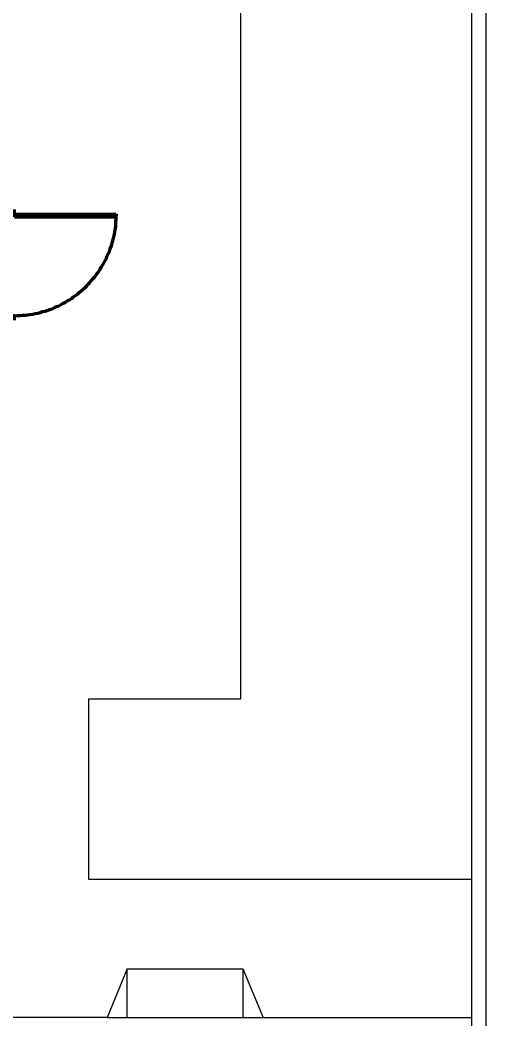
# Model space of a CAD drawing. Header units: millimetres. Extents: x 2273 to 2522, y 1034 to 1187.
# Drawn here: x 2414.71 to 2419.76, y 1164.35 to 1175.18 of the extents above; entities that cross this region are included whole.
import ezdxf

# ---------------------------------------------------------------- set-up
doc = ezdxf.new("R2010")
doc.units = ezdxf.units.MM
doc.layers.add('LAYER8', color=8, linetype='Continuous')
doc.layers.add('PAREDES', color=4, linetype='Continuous', lineweight=100)

# ---------------------------------------------------------------- blocks, each defined once
blk = doc.blocks.new('GHJ')
at = {"layer": 'PAREDES', "color": 0, "linetype": 'Continuous'}
for points in [[(75.053, 165.142), (75.05, 165.169), (75.05, 165.198), (75.048, 165.225), (75.048, 165.254), (75.045, 165.28), (75.039, 165.307), (75.036, 165.336), (75.03, 165.363), (75.024, 165.389), (75.018, 165.416), (75.009, 165.442), (75.003, 165.469), (74.995, 165.492), (74.986, 165.519), (74.977, 165.545), (74.965, 165.569), (74.953, 165.592), (74.945, 165.619), (74.933, 165.642), (74.918, 165.666), (74.906, 165.689), (74.892, 165.71), (74.88, 165.733), (74.865, 165.757), (74.848, 165.777), (74.833, 165.798), (74.818, 165.819), (74.8, 165.839), (74.783, 165.86), (74.765, 165.88), (74.748, 165.901), (74.73, 165.919), (74.712, 165.936), (74.692, 165.954), (74.671, 165.972), (74.65, 165.989), (74.63, 166.007), (74.609, 166.022), (74.589, 166.039), (74.568, 166.054), (74.545, 166.069), (74.521, 166.08), (74.5, 166.095), (74.477, 166.107), (74.453, 166.122), (74.43, 166.133), (74.403, 166.142), (74.38, 166.154), (74.356, 166.166), (74.33, 166.175), (74.303, 166.183), (74.28, 166.192), (74.253, 166.198), (74.227, 166.207), (74.2, 166.213), (74.174, 166.219), (74.148, 166.225), (74.118, 166.227), (74.092, 166.233), (74.065, 166.236), (74.036, 166.236), (74.009, 166.239), (73.98, 166.239), (73.95, 166.242)], [(73.983, 165.139), (73.953, 165.139), (73.953, 166.239)], [(73.983, 165.139), (73.983, 166.239)], [(73.956, 165.11), (73.953, 165.11), (73.953, 165.139), (73.903, 165.139)], [(73.956, 164.989), (73.956, 165.11)], [(75.103, 165.139), (75.053, 165.139), (75.053, 165.11), (75.048, 165.11)], [(75.048, 164.989), (75.048, 165.11)], [(73.903, 164.989), (73.956, 164.989)], [(75.103, 164.989), (75.048, 164.989)]]:
    blk.add_lwpolyline(points, dxfattribs=at)

msp = doc.modelspace()

# ---------------------------------------------------------------- linework, layer by layer
at = {"layer": 'LAYER8', "color": 0, "linetype": 'Continuous'}
for q in [(2417.105, 1167.821), (2415.455, 1165.868)]:
    msp.add_line((2415.455, 1167.821), q, dxfattribs=at)
at = {"layer": 'LAYER8', "linetype": 'Continuous'}
for points in [[(2419.758, 1155.713), (2419.758, 1185.63)], [(2419.605, 1155.863), (2419.605, 1185.48)]]:
    msp.add_lwpolyline(points, dxfattribs=at)
at = {"layer": 'LAYER8', "color": 0, "linetype": 'Continuous'}
for points in [[(2417.105, 1167.821), (2417.105, 1177.524)], [(2415.655, 1164.368), (2410.252, 1164.368), (2410.252, 1168.118)], [(2419.605, 1167.627), (2419.605, 1167.627)], [(2415.455, 1165.868), (2419.605, 1165.868)], [(2417.705, 1165.868), (2417.705, 1165.868)], [(2419.42, 1165.868), (2419.42, 1165.868)], [(2415.875, 1164.895), (2415.655, 1164.368)], [(2415.875, 1164.368), (2415.875, 1164.895), (2417.125, 1164.895), (2417.125, 1164.368)], [(2417.125, 1164.895), (2417.346, 1164.368)], [(2415.655, 1164.368), (2419.605, 1164.368)]]:
    msp.add_lwpolyline(points, dxfattribs=at)

# ---------------------------------------------------------------- block references
at = {"layer": 'LAYER8', "linetype": 'Continuous', "rotation": 270}
msp.add_blockref('GHJ', (2249.516, 1247.025), dxfattribs=at)

doc.saveas('drawing.dxf')
